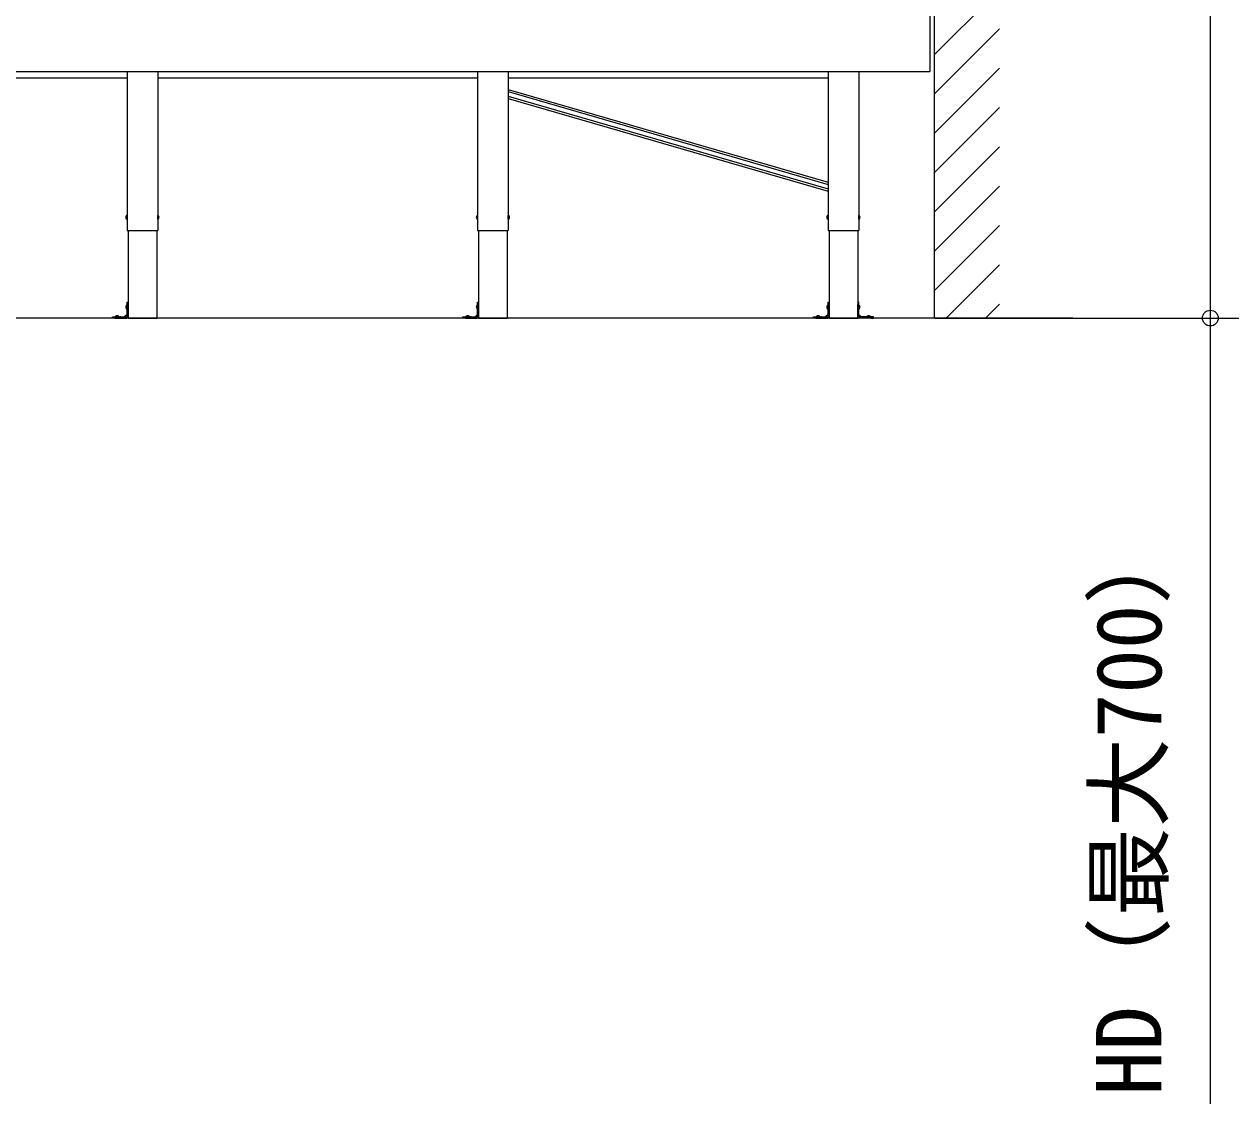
# Model space of a CAD drawing. Units: millimetres, scale not verified. Extents: x -10500 to 10500, y -15600 to 15524.
# Drawn here: x 4948 to 7702, y 5608 to 8074 of the extents above; entities that cross this region are included whole.
import ezdxf
from ezdxf.enums import TextEntityAlignment as Align

# ---------------------------------------------------------------- set-up
doc = ezdxf.new("R2010")
doc.units = ezdxf.units.MM
doc.header["$LTSCALE"] = 80
doc.layers.add('0-4_YKK_A1', color=4, linetype='Continuous')
doc.layers.add('0-5_YKK_D', color=6, linetype='Continuous')
doc.styles.add('ＭＳ ゴシック', font='')
doc.styles.get('ＭＳ ゴシック').set_extended_font_data('MS Gothic')

msp = doc.modelspace()

# ---------------------------------------------------------------- linework, layer by layer
at = {"layer": '0-4_YKK_A1'}
for p, q in [((7025.5, 11517.96), (7025.5, 7402.39)), ((7025.5, 8003.79), (7174.5, 8152.79)), ((7025.5, 7913.99), (7174.5, 8062.99)), ((3436, 7965.5), (7015.5, 7965.5)), ((5253, 7965.5), (5253, 7602.5)), ((5253.08, 7965.5), (5253.08, 7602.5)), ((6053, 7965.5), (6053, 7602.5)), ((6053.08, 7965.5), (6053.08, 7602.5)), ((6853, 7965.5), (6853, 7602.5)), ((6853.08, 7965.5), (6853.08, 7602.5)), ((7025.5, 7824.18), (7174.5, 7973.18)), ((5183, 7950.5), (4653, 7950.5)), ((5982.92, 7950.5), (5253, 7950.5)), ((6782.92, 7950.5), (6053.08, 7950.5)), ((6053.08, 7924.74), (6782.92, 7713.09)), ((6053.08, 7919.53), (6782.92, 7707.88)), ((6053.08, 7909.12), (6782.92, 7697.47)), ((6053.08, 7903.91), (6782.92, 7692.26)), ((7025.5, 7734.38), (7174.5, 7883.38)), ((7025.5, 7644.58), (7174.5, 7793.58)), ((7025.5, 7554.78), (7174.5, 7703.78)), ((5182.5, 7636.5), (5181.7, 7636.36)), ((5182.5, 7636.5), (5182.5, 7628.5)), ((5182.5, 7636.5), (5183, 7636.41)), ((5183, 7636.41), (5183, 7628.59)), ((5253.5, 7636.5), (5253, 7636.41)), ((5253, 7628.59), (5253, 7636.41)), ((5253.5, 7636.5), (5254.3, 7636.36)), ((5253.5, 7628.5), (5253.5, 7636.5)), ((5982.5, 7636.5), (5981.7, 7636.36)), ((5982.5, 7636.5), (5982.5, 7628.5)), ((5982.5, 7636.5), (5983, 7636.41)), ((5983, 7636.41), (5983, 7628.59)), ((6053.5, 7636.5), (6053, 7636.41)), ((6053, 7628.59), (6053, 7636.41)), ((6053.5, 7636.5), (6054.3, 7636.36)), ((6053.5, 7628.5), (6053.5, 7636.5)), ((6782.5, 7636.5), (6781.7, 7636.36)), ((6782.5, 7636.5), (6782.5, 7628.5)), ((6782.5, 7636.5), (6783, 7636.41)), ((6783, 7636.61), (6783, 7602.5)), ((6783, 7636.41), (6783, 7628.59)), ((6853.5, 7636.5), (6853, 7636.41)), ((6853, 7628.59), (6853, 7636.41)), ((6853.5, 7636.5), (6854.3, 7636.36)), ((6853.5, 7628.5), (6853.5, 7636.5)), ((5182.5, 7628.5), (5181.7, 7628.64)), ((5182.5, 7628.5), (5183, 7628.59)), ((5182.92, 7602.5), (5253.08, 7602.5)), ((5185.35, 7602.5), (5185.35, 7402.5)), ((5250.65, 7602.5), (5250.65, 7402.5)), ((5253.5, 7628.5), (5253, 7628.59)), ((5253.5, 7628.5), (5254.3, 7628.64)), ((5982.5, 7628.5), (5981.7, 7628.64)), ((5982.5, 7628.5), (5983, 7628.59)), ((5982.92, 7602.5), (6053.08, 7602.5)), ((5985.35, 7602.5), (5985.35, 7402.5)), ((6050.65, 7602.5), (6050.65, 7402.5)), ((6053.5, 7628.5), (6053, 7628.59)), ((6053.5, 7628.5), (6054.3, 7628.64)), ((6782.5, 7628.5), (6781.7, 7628.64)), ((6782.5, 7628.5), (6783, 7628.59)), ((6782.92, 7602.5), (6853.08, 7602.5)), ((6785.35, 7602.5), (6785.35, 7402.5)), ((6850.65, 7602.5), (6850.65, 7402.5)), ((6853.5, 7628.5), (6853, 7628.59)), ((6853.5, 7628.5), (6854.3, 7628.64)), ((7025.5, 7464.97), (7174.5, 7613.97)), ((7052.83, 7402.5), (7174.5, 7524.17)), ((5182.85, 7438.5), (5185.35, 7438.5)), ((5182.85, 7434.09), (5182.85, 7438.5)), ((5185.35, 7438.5), (5185.35, 7434.09)), ((5982.85, 7438.5), (5985.35, 7438.5)), ((5982.85, 7434.09), (5982.85, 7438.5)), ((5985.35, 7438.5), (5985.35, 7434.09)), ((6782.85, 7438.5), (6785.35, 7438.5)), ((6782.85, 7434.09), (6782.85, 7438.5)), ((6785.35, 7438.5), (6785.35, 7434.09)), ((6853.15, 7438.5), (6850.65, 7438.5)), ((6850.65, 7438.5), (6850.65, 7434.09)), ((6853.15, 7434.09), (6853.15, 7438.5)), ((5182.85, 7410.61), (5177.24, 7405)), ((5182.35, 7431.5), (5181.55, 7431.36)), ((5182.35, 7423.5), (5181.55, 7423.64)), ((5182.35, 7431.5), (5182.35, 7423.5)), ((5182.35, 7431.5), (5182.85, 7431.41)), ((5182.35, 7423.5), (5182.85, 7423.59)), ((5182.85, 7432.67), (5182.85, 7434.09)), ((5182.85, 7405.5), (5182.85, 7432.67)), ((5182.85, 7431.41), (5182.85, 7423.59)), ((5185.35, 7434.09), (5185.35, 7432.67)), ((5185.35, 7405.5), (5185.35, 7432.67)), ((5982.85, 7410.61), (5977.24, 7405)), ((5982.35, 7431.5), (5981.55, 7431.36)), ((5982.35, 7423.5), (5981.55, 7423.64)), ((5982.35, 7431.5), (5982.35, 7423.5)), ((5982.35, 7431.5), (5982.85, 7431.41)), ((5982.35, 7423.5), (5982.85, 7423.59)), ((5982.85, 7432.67), (5982.85, 7434.09)), ((5982.85, 7405.5), (5982.85, 7432.67)), ((5982.85, 7431.41), (5982.85, 7423.59)), ((5985.35, 7434.09), (5985.35, 7432.67)), ((5985.35, 7405.5), (5985.35, 7432.67)), ((6782.85, 7410.61), (6777.24, 7405)), ((6782.35, 7431.5), (6781.55, 7431.36)), ((6782.35, 7423.5), (6781.55, 7423.64)), ((6782.35, 7431.5), (6782.35, 7423.5)), ((6782.35, 7431.5), (6782.85, 7431.41)), ((6782.35, 7423.5), (6782.85, 7423.59)), ((6782.85, 7432.67), (6782.85, 7434.09)), ((6782.85, 7405.5), (6782.85, 7432.67)), ((6782.85, 7431.41), (6782.85, 7423.59)), ((6785.35, 7434.09), (6785.35, 7432.67)), ((6785.35, 7405.5), (6785.35, 7432.67)), ((6850.65, 7434.09), (6850.65, 7432.67)), ((6850.65, 7405.5), (6850.65, 7432.67)), ((6853.15, 7432.67), (6853.15, 7434.09)), ((6853.15, 7405.5), (6853.15, 7432.67)), ((6853.65, 7431.5), (6853.15, 7431.41)), ((6853.15, 7423.59), (6853.15, 7431.41)), ((6853.65, 7423.5), (6853.15, 7423.59)), ((6853.15, 7410.61), (6858.76, 7405)), ((6853.65, 7431.5), (6854.45, 7431.36)), ((6853.65, 7423.5), (6853.65, 7431.5)), ((6853.65, 7423.5), (6854.45, 7423.64)), ((7142.63, 7402.5), (7174.5, 7434.37)), ((7341.43, 7402.5), (-9076.45, 7402.5)), ((5153.76, 7402.5), (5149.35, 7402.5)), ((5153.76, 7405), (5155.18, 7405)), ((5155.18, 7402.5), (5153.76, 7402.5)), ((5155.18, 7405), (5166.48, 7405)), ((5155.18, 7402.5), (5166.48, 7402.5)), ((5156.35, 7405.92), (5156.35, 7405.5)), ((5156.35, 7405.5), (5164.35, 7405.5)), ((5156.85, 7405), (5163.85, 7405)), ((5164.35, 7405.92), (5164.35, 7405.5)), ((5166.48, 7402.5), (5166.48, 7405)), ((5168.22, 7405), (5166.48, 7405)), ((5166.48, 7402.5), (5168.22, 7402.5)), ((5168.22, 7402.5), (5182.35, 7402.5)), ((5185.35, 7402.5), (5250.65, 7402.5)), ((5953.76, 7402.5), (5949.35, 7402.5)), ((5953.76, 7405), (5955.18, 7405)), ((5955.18, 7402.5), (5953.76, 7402.5)), ((5955.18, 7405), (5966.48, 7405)), ((5955.18, 7402.5), (5966.48, 7402.5)), ((5956.35, 7405.92), (5956.35, 7405.5)), ((5956.35, 7405.5), (5964.35, 7405.5)), ((5956.85, 7405), (5963.85, 7405)), ((5964.35, 7405.92), (5964.35, 7405.5)), ((5966.48, 7402.5), (5966.48, 7405)), ((5968.22, 7405), (5966.48, 7405)), ((5966.48, 7402.5), (5968.22, 7402.5)), ((5968.22, 7402.5), (5982.35, 7402.5)), ((5985.35, 7402.5), (6050.65, 7402.5)), ((6753.76, 7402.5), (6749.35, 7402.5)), ((6753.76, 7405), (6755.18, 7405)), ((6755.18, 7402.5), (6753.76, 7402.5)), ((6755.18, 7405), (6766.48, 7405)), ((6755.18, 7402.5), (6766.48, 7402.5)), ((6756.35, 7405.92), (6756.35, 7405.5)), ((6756.35, 7405.5), (6764.35, 7405.5)), ((6756.85, 7405), (6763.85, 7405)), ((6764.35, 7405.92), (6764.35, 7405.5)), ((6766.48, 7402.5), (6766.48, 7405)), ((6768.22, 7405), (6766.48, 7405)), ((6766.48, 7402.5), (6768.22, 7402.5)), ((6768.22, 7402.5), (6782.35, 7402.5)), ((6785.35, 7402.5), (6850.65, 7402.5)), ((6867.78, 7402.5), (6853.65, 7402.5)), ((6867.78, 7405), (6869.52, 7405)), ((6869.52, 7402.5), (6867.78, 7402.5)), ((6869.52, 7402.5), (6869.52, 7405)), ((6880.82, 7405), (6869.52, 7405)), ((6880.82, 7402.5), (6869.52, 7402.5)), ((6871.65, 7405.92), (6871.65, 7405.5)), ((6871.65, 7405.5), (6879.65, 7405.5)), ((6872.15, 7405), (6879.15, 7405)), ((6879.65, 7405.92), (6879.65, 7405.5)), ((6882.24, 7405), (6880.82, 7405)), ((6880.82, 7402.5), (6882.24, 7402.5)), ((6882.24, 7402.5), (6886.65, 7402.5))]:
    msp.add_line(p, q, dxfattribs=at)
for points in [[(3436, 8107.5), (4393.5, 8107.5), (7015.5, 8107.5), (7015.5, 7965.5)], [(5182.92, 7965.5), (5182.92, 7928.07), (5182.92, 7906.31), (5182.92, 7602.5)], [(5183, 7965.5), (5183, 7928.1), (5183, 7906.34), (5183, 7602.5)], [(5982.92, 7965.5), (5982.92, 7928.07), (5982.92, 7906.31), (5982.92, 7602.5)], [(5983, 7965.5), (5983, 7928.1), (5983, 7906.34), (5983, 7602.5)], [(6782.92, 7965.5), (6782.92, 7658.4), (6782.92, 7636.64), (6782.92, 7602.5)], [(6783, 7965.5), (6783, 7658.36), (6783, 7636.61), (6783, 7602.5)], [(5149.35, 7402.5), (5149.35, 7405), (5153.76, 7405)], [(5168.22, 7402.5), (5168.22, 7405), (5182.35, 7405)], [(5949.35, 7402.5), (5949.35, 7405), (5953.76, 7405)], [(5968.22, 7402.5), (5968.22, 7405), (5982.35, 7405)], [(6749.35, 7402.5), (6749.35, 7405), (6753.76, 7405)], [(6768.22, 7402.5), (6768.22, 7405), (6782.35, 7405)], [(6867.78, 7402.5), (6867.78, 7405), (6853.65, 7405)], [(6886.65, 7402.5), (6886.65, 7405), (6882.24, 7405)]]:
    msp.add_lwpolyline(points, dxfattribs=at)
for centre, radius, start, end in [((5186.6, 7632.5), 6.5, 147.94412, 212.05588), ((5181.85, 7635.47), 0.9, 100, 147.94412), ((5254.15, 7635.47), 0.9, 32.05588, 80), ((5249.4, 7632.5), 6.5, 327.94412, 32.05588), ((5986.6, 7632.5), 6.5, 147.94412, 212.05588), ((5981.85, 7635.47), 0.9, 100, 147.94412), ((6054.15, 7635.47), 0.9, 32.05588, 80), ((6049.4, 7632.5), 6.5, 327.94412, 32.05588), ((6786.6, 7632.5), 6.5, 147.94412, 212.05588), ((6781.85, 7635.47), 0.9, 100, 147.94412), ((6854.15, 7635.47), 0.9, 32.05588, 80), ((6849.4, 7632.5), 6.5, 327.94412, 32.05588), ((5181.85, 7629.53), 0.9, 212.05588, 260), ((5254.15, 7629.53), 0.9, 280, 327.94412), ((5981.85, 7629.53), 0.9, 212.05588, 260), ((6054.15, 7629.53), 0.9, 280, 327.94412), ((6781.85, 7629.53), 0.9, 212.05588, 260), ((6854.15, 7629.53), 0.9, 280, 327.94412), ((5186.45, 7427.5), 6.5, 147.94412, 212.05588), ((5181.7, 7430.47), 0.9, 100, 147.94412), ((5181.7, 7424.53), 0.9, 212.05588, 260), ((5986.45, 7427.5), 6.5, 147.94412, 212.05588), ((5981.7, 7430.47), 0.9, 100, 147.94412), ((5981.7, 7424.53), 0.9, 212.05588, 260), ((6786.45, 7427.5), 6.5, 147.94412, 212.05588), ((6781.7, 7430.47), 0.9, 100, 147.94412), ((6781.7, 7424.53), 0.9, 212.05588, 260), ((6854.3, 7430.47), 0.9, 32.05588, 80), ((6854.3, 7424.53), 0.9, 280, 327.94412), ((6849.55, 7427.5), 6.5, 327.94412, 32.05588), ((5157.35, 7405.92), 1, 126.03188, 180), ((5156.85, 7405.5), 0.5, 180, 270), ((5160.35, 7401.8), 6.1, 53.96812, 126.03188), ((5163.85, 7405.5), 0.5, 270, 0), ((5163.35, 7405.92), 1, 0, 53.96812), ((5182.35, 7405.5), 0.5, 270, 0), ((5182.35, 7405.5), 3, 270, 0), ((5957.35, 7405.92), 1, 126.03188, 180), ((5956.85, 7405.5), 0.5, 180, 270), ((5960.35, 7401.8), 6.1, 53.96812, 126.03188), ((5963.85, 7405.5), 0.5, 270, 0), ((5963.35, 7405.92), 1, 0, 53.96812), ((5982.35, 7405.5), 0.5, 270, 0), ((5982.35, 7405.5), 3, 270, 0), ((6757.35, 7405.92), 1, 126.03188, 180), ((6756.85, 7405.5), 0.5, 180, 270), ((6760.35, 7401.8), 6.1, 53.96812, 126.03188), ((6763.85, 7405.5), 0.5, 270, 0), ((6763.35, 7405.92), 1, 0, 53.96812), ((6782.35, 7405.5), 0.5, 270, 0), ((6782.35, 7405.5), 3, 270, 0), ((6853.65, 7405.5), 3, 180, 270), ((6853.65, 7405.5), 0.5, 180, 270), ((6872.65, 7405.92), 1, 126.03188, 180), ((6872.15, 7405.5), 0.5, 180, 270), ((6875.65, 7401.8), 6.1, 53.96812, 126.03188), ((6879.15, 7405.5), 0.5, 270, 0), ((6878.65, 7405.92), 1, 0, 53.96812)]:
    msp.add_arc(centre, radius, start, end, dxfattribs=at)
at = {"layer": '0-5_YKK_D'}
for p, q in [((7026.5, 7402.5), (7656.37, 7402.5)), ((7026.5, 7402.39), (8136.37, 7402.39))]:
    msp.add_line(p, q, dxfattribs=at)
msp.add_lwpolyline([(7655.37, 8102.5), (7655.37, 7402.5), (7655.37, 5608.07)], dxfattribs=at)
msp.add_circle((7655.37, 7402.5), 18, dxfattribs=at)

# ---------------------------------------------------------------- texts
at = {"layer": '0-5_YKK_D', "style": 'ＭＳ ゴシック'}
msp.add_text('HD（最大700）', height=149.6, rotation=90, dxfattribs=at).set_placement((7588.71, 5627.2), align=Align.BOTTOM_LEFT)

doc.saveas('drawing.dxf')
